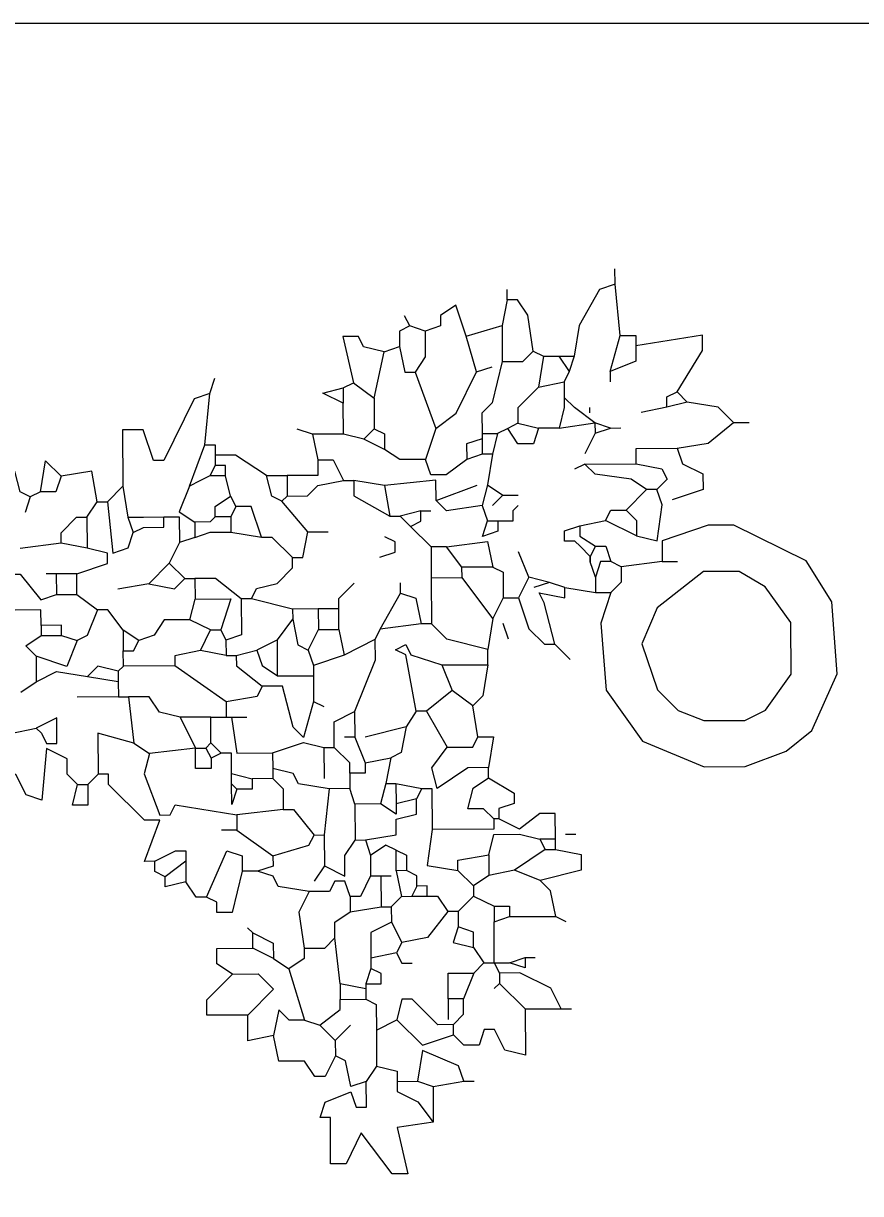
# Model space of a CAD drawing. Header units: millimetres. Extents: x -425671 to 598394, y -194194 to 343585.
# Drawn here: x 47405 to 47840, y 165584 to 166192 of the extents above; entities that cross this region are included whole.
import ezdxf

# ---------------------------------------------------------------- set-up
doc = ezdxf.new("R2010")
doc.units = ezdxf.units.MM
for name, color, linetype, lineweight in [('Furniture', 250, 'Continuous', 5), ('Railing', 250, 'Continuous', 9), ('S-DIM', 30, 'Continuous', 13)]:
    doc.layers.add(name, color=color, linetype=linetype, lineweight=lineweight)
doc.styles.get("Standard").update_dxf_attribs({"font": 'arial.ttf'})
doc.dimstyles.new('ISO-25', dxfattribs={"dimtxt": 200, "dimasz": 180, "dimexe": 1.25, "dimexo": 0.625, "dimtad": 1, "dimtxsty": 'Standard', "dimblk": 'DOT', "dimcen": 2.5, "dimadec": 0, "dimazin": 0, "dimtfac": 1, "dimtmove": 0, "dimatfit": 3, "dimfxl": 0, "dimarcsym": 0})

# ---------------------------------------------------------------- blocks, each defined once
blk = doc.blocks.new('Working Table')
at = {"layer": 'Furniture'}
blk.add_line((3476653.01, 857103.69), (3479203.22, 857103.69), dxfattribs=at)
at = {"layer": 'Furniture', "color": 3}
for points in [[(3478599.66, 856968.3), (3478599.69, 856976.3)], [(3478596.9, 856941.63), (3478599.66, 856968.3)], [(3478599.66, 856968.3), (3478607.66, 856965.6), (3478618.26, 856946.89), (3478620.87, 856930.87)], [(3478655.66, 856960.09), (3478655.68, 856965.43)], [(3478642.23, 856933.46), (3478644.96, 856952.13), (3478650.33, 856960.11), (3478655.66, 856960.09)], [(3478655.66, 856960.09), (3478658.28, 856946.74)], [(3478676.94, 856941.34), (3478682.34, 856957.33), (3478690.32, 856951.96), (3478690.3, 856946.62), (3478698.3, 856943.93)], [(3478658.28, 856946.74), (3478658.22, 856928.06)], [(3478676.94, 856941.34), (3478658.28, 856946.74)], [(3478698.3, 856943.93), (3478706.31, 856946.57)], [(3478706.31, 856946.57), (3478709, 856951.89)], [(3478706.31, 856946.57), (3478711.64, 856943.88), (3478711.61, 856935.87)], [(3478567.44, 856912.39), (3478554.18, 856933.78), (3478554.21, 856941.78), (3478588.87, 856936.32)], [(3478596.9, 856941.63), (3478588.89, 856941.66), (3478588.87, 856936.32)], [(3478602.17, 856922.93), (3478596.9, 856941.63)], [(3478671.54, 856922.68), (3478676.94, 856941.34)], [(3478698.3, 856943.93), (3478698.25, 856930.59), (3478703.55, 856922.56)], [(3478719.6, 856933.18), (3478730.28, 856935.8), (3478732.97, 856941.13), (3478740.98, 856941.1), (3478735.55, 856917.11)], [(3478588.87, 856936.32), (3478588.84, 856928.32), (3478602.17, 856922.93)], [(3478711.61, 856935.87), (3478708.89, 856922.54), (3478703.55, 856922.56)], [(3478719.6, 856933.18), (3478711.61, 856935.87)], [(3478620.87, 856930.87), (3478623.51, 856922.85)], [(3478628.88, 856930.84), (3478620.87, 856930.87)], [(3478628.88, 856930.84), (3478623.51, 856922.85)], [(3478636.88, 856930.81), (3478628.88, 856930.84)], [(3478642.23, 856933.46), (3478636.88, 856930.81)], [(3478636.88, 856930.81), (3478639.49, 856914.79)], [(3478658.22, 856928.06), (3478647.54, 856928.1), (3478642.23, 856933.46)], [(3478658.22, 856928.06), (3478663.47, 856906.7), (3478668.79, 856901.34), (3478668.75, 856890.67)], [(3478724.85, 856909.14), (3478719.6, 856933.18)], [(3478602.17, 856922.93), (3478602.15, 856917.6)], [(3478623.51, 856922.85), (3478626.16, 856917.51)], [(3478671.54, 856922.68), (3478663.54, 856925.38)], [(3478692.77, 856893.25), (3478682.13, 856901.29), (3478671.54, 856922.68)], [(3478703.55, 856922.56), (3478692.77, 856893.25)], [(3478626.16, 856917.51), (3478626.13, 856909.5)], [(3478639.49, 856914.79), (3478626.16, 856917.51)], [(3478735.55, 856917.11), (3478724.85, 856909.14)], [(3478740.88, 856914.42), (3478735.55, 856917.11)], [(3478810.24, 856911.5), (3478807.6, 856919.51)], [(3478567.44, 856912.39), (3478562.09, 856907.07)], [(3478572.75, 856904.36), (3478572.77, 856909.7), (3478567.44, 856912.39)], [(3478639.49, 856914.79), (3478650.12, 856904.08), (3478650.09, 856896.08)], [(3478740.85, 856906.42), (3478751.54, 856911.71), (3478740.88, 856914.42)], [(3478740.88, 856914.42), (3478740.85, 856906.42)], [(3478812.81, 856884.81), (3478810.24, 856911.5)], [(3478810.24, 856911.5), (3478818.24, 856908.8), (3478834.13, 856876.73), (3478839.46, 856876.71), (3478844.86, 856892.7), (3478855.53, 856892.66), (3478855.42, 856863.31)], [(3478538.03, 856896.48), (3478546.07, 856904.46), (3478562.09, 856907.07)], [(3478562.09, 856907.07), (3478572.75, 856904.36)], [(3478572.75, 856904.36), (3478586.08, 856901.65)], [(3478610.07, 856896.22), (3478620.77, 856904.19)], [(3478612.76, 856901.55), (3478612.77, 856904.22)], [(3478620.77, 856904.19), (3478626.13, 856909.5)], [(3478626.13, 856909.5), (3478626.11, 856904.17)], [(3478626.11, 856904.17), (3478628.74, 856893.49)], [(3478724.85, 856909.14), (3478724.79, 856893.13)], [(3478740.79, 856890.41), (3478740.85, 856906.42)], [(3478538.03, 856896.48), (3478530.03, 856896.51)], [(3478567.33, 856883.04), (3478551.34, 856885.76), (3478538.03, 856896.48)], [(3478602.06, 856893.58), (3478596.72, 856893.6)], [(3478602.06, 856893.58), (3478610.07, 856896.22)], [(3478610.05, 856890.89), (3478602.06, 856893.58)], [(3478610.07, 856896.22), (3478610.05, 856890.89)], [(3478628.74, 856893.49), (3478610.07, 856896.22)], [(3478628.74, 856893.49), (3478639.41, 856893.45)], [(3478650.09, 856896.08), (3478639.41, 856893.45)], [(3478639.41, 856893.45), (3478642.05, 856885.43), (3478650.06, 856885.4), (3478655.42, 856893.39)], [(3478650.09, 856896.08), (3478655.42, 856893.39)], [(3478655.42, 856893.39), (3478660.75, 856890.7)], [(3478692.77, 856893.25), (3478698.05, 856877.22)], [(3478724.79, 856893.13), (3478719.45, 856890.49), (3478719.42, 856882.48)], [(3478724.79, 856893.13), (3478730.11, 856887.78)], [(3478756.8, 856890.35), (3478764.81, 856892.99)], [(3478610.05, 856890.89), (3478615.35, 856880.19)], [(3478660.75, 856890.7), (3478663.38, 856880.02)], [(3478668.75, 856890.67), (3478660.75, 856890.7)], [(3478668.74, 856888), (3478668.71, 856880)], [(3478668.75, 856890.67), (3478668.74, 856888)], [(3478668.74, 856888), (3478676.74, 856885.31), (3478676.71, 856877.3)], [(3478719.42, 856882.48), (3478730.11, 856887.78)], [(3478730.11, 856887.78), (3478740.79, 856890.41)], [(3478740.79, 856890.41), (3478756.8, 856890.35)], [(3478756.8, 856890.35), (3478754.08, 856877.02)], [(3478567.33, 856883.04), (3478564.64, 856875.04), (3478553.95, 856869.74), (3478553.92, 856861.74), (3478569.91, 856856.35)], [(3478588.65, 856874.95), (3478588.68, 856882.96), (3478567.33, 856883.04)], [(3478663.38, 856880.02), (3478665.99, 856864)], [(3478663.38, 856880.02), (3478668.71, 856880)], [(3478668.71, 856880), (3478676.71, 856877.3)], [(3478698.05, 856877.22), (3478711.39, 856877.17), (3478719.42, 856882.48)], [(3478780.74, 856868.92), (3478796.78, 856879.53), (3478807.46, 856879.49)], [(3478807.46, 856879.49), (3478807.44, 856874.16)], [(3478812.81, 856884.81), (3478807.47, 856884.83), (3478807.46, 856879.49)], [(3478820.74, 856863.43), (3478812.81, 856884.81)], [(3478588.65, 856874.95), (3478575.3, 856872.33), (3478572.61, 856867.01), (3478577.93, 856861.65)], [(3478583.27, 856861.63), (3478591.29, 856866.94), (3478609.98, 856869.54), (3478615.33, 856874.86)], [(3478615.33, 856874.86), (3478588.65, 856874.95)], [(3478615.33, 856874.86), (3478620.66, 856872.17)], [(3478676.71, 856877.3), (3478687.35, 856869.26), (3478695.36, 856869.23), (3478698.05, 856877.22)], [(3478754.08, 856877.02), (3478746.08, 856877.05), (3478740.7, 856866.39)], [(3478754.08, 856877.02), (3478754.05, 856869.01)], [(3478802.08, 856868.84), (3478802.1, 856874.18), (3478807.44, 856874.16)], [(3478807.44, 856874.16), (3478810.08, 856868.81)], [(3478898.1, 856860.48), (3478895.49, 856876.5), (3478887.46, 856868.53)], [(3478754.05, 856869.01), (3478770.06, 856868.96)], [(3478770.06, 856868.96), (3478770.02, 856858.28)], [(3478780.74, 856868.92), (3478770.06, 856868.96)], [(3478772.68, 856855.61), (3478778.03, 856858.25), (3478780.74, 856868.92)], [(3478799.37, 856858.18), (3478802.08, 856868.84)], [(3478802.08, 856868.84), (3478810.08, 856868.81)], [(3478810.08, 856868.81), (3478815.41, 856866.12)], [(3478868.73, 856855.26), (3478871.46, 856871.25), (3478887.46, 856868.53)], [(3478887.46, 856868.53), (3478890.1, 856860.51), (3478898.1, 856860.48)], [(3478903.43, 856857.8), (3478908.78, 856860.45), (3478911.48, 856871.11), (3478916.82, 856871.09)], [(3478575.23, 856853.66), (3478577.93, 856861.65)], [(3478577.93, 856861.65), (3478583.27, 856861.63)], [(3478583.27, 856861.63), (3478593.9, 856850.92)], [(3478665.99, 856864), (3478657.96, 856858.69)], [(3478665.99, 856864), (3478668.62, 856853.32)], [(3478692.64, 856855.9), (3478671.32, 856863.98)], [(3478692.64, 856855.9), (3478692.68, 856866.57), (3478719.35, 856863.8)], [(3478735.37, 856866.41), (3478735.34, 856858.41), (3478716.62, 856847.81)], [(3478719.35, 856863.8), (3478716.62, 856847.81)], [(3478719.35, 856863.8), (3478735.37, 856866.41)], [(3478740.7, 856866.39), (3478735.37, 856866.41)], [(3478754.03, 856863.68), (3478740.7, 856866.39)], [(3478770.02, 856858.28), (3478759.35, 856858.32), (3478754.03, 856863.68)], [(3478815.41, 856866.12), (3478820.74, 856863.43)], [(3478820.74, 856863.43), (3478826.03, 856850.07), (3478818, 856844.77)], [(3478855.42, 856863.31), (3478852.7, 856847.31)], [(3478855.42, 856863.31), (3478863.4, 856855.27)], [(3478657.96, 856858.69), (3478649.96, 856858.72)], [(3478657.96, 856858.69), (3478663.28, 856853.34)], [(3478668.62, 856853.32), (3478687.28, 856850.58), (3478692.64, 856855.9)], [(3478759.28, 856839.65), (3478772.68, 856855.61)], [(3478770.02, 856858.28), (3478772.68, 856855.61)], [(3478799.37, 856858.18), (3478796.69, 856852.85)], [(3478807.34, 856847.47), (3478807.36, 856852.81), (3478799.37, 856858.18)], [(3478863.4, 856855.27), (3478860.63, 856828.6), (3478852.64, 856831.3), (3478850, 856839.31)], [(3478868.73, 856855.26), (3478863.4, 856855.27)], [(3478874.04, 856847.23), (3478868.73, 856855.26)], [(3478898.1, 856860.48), (3478903.43, 856857.8)], [(3478903.43, 856857.8), (3478906.07, 856849.78)], [(3478588.51, 856837.6), (3478577.83, 856834.97), (3478575.23, 856853.66)], [(3478593.9, 856850.92), (3478588.54, 856845.61), (3478588.51, 856837.6)], [(3478604.55, 856845.55), (3478601.9, 856850.89), (3478593.9, 856850.92)], [(3478652.6, 856850.71), (3478649.94, 856853.39)], [(3478660.58, 856845.34), (3478652.58, 856845.37), (3478652.6, 856850.71)], [(3478652.6, 856850.71), (3478652.6, 856850.71)], [(3478668.62, 856853.32), (3478665.92, 856845.32)], [(3478700.62, 856850.53), (3478695.29, 856850.55)], [(3478705.93, 856842.51), (3478700.6, 856845.2), (3478700.62, 856850.53)], [(3478700.62, 856850.53), (3478711.29, 856847.83)], [(3478783.29, 856836.89), (3478788.68, 856852.88), (3478796.69, 856852.85)], [(3478796.69, 856852.85), (3478799.33, 856847.5)], [(3478588.51, 856837.6), (3478604.55, 856845.55)], [(3478617.88, 856842.83), (3478604.55, 856845.55)], [(3478617.88, 856842.83), (3478617.86, 856837.49), (3478609.84, 856832.19)], [(3478620.52, 856834.82), (3478625.86, 856834.8), (3478625.88, 856840.13), (3478617.88, 856842.83)], [(3478660.58, 856845.34), (3478660.56, 856840.01), (3478668.56, 856837.31), (3478665.92, 856845.32)], [(3478665.92, 856845.32), (3478660.58, 856845.34)], [(3478711.29, 856847.83), (3478705.93, 856842.51)], [(3478716.62, 856847.81), (3478711.29, 856847.83)], [(3478799.33, 856847.5), (3478799.3, 856839.5)], [(3478799.33, 856847.5), (3478807.34, 856847.47)], [(3478807.34, 856847.47), (3478810, 856844.8)], [(3478810, 856844.8), (3478807.34, 856847.47)], [(3478810, 856844.8), (3478818, 856844.77)], [(3478818, 856844.77), (3478817.97, 856836.76)], [(3478826.02, 856847.41), (3478825.97, 856834.07)], [(3478834.02, 856847.38), (3478826.02, 856847.41)], [(3478844.67, 856842), (3478834, 856842.04), (3478834.02, 856847.38)], [(3478844.69, 856847.34), (3478834.02, 856847.38)], [(3478852.7, 856847.31), (3478844.69, 856847.34)], [(3478852.7, 856847.31), (3478850, 856839.31)], [(3478874.04, 856847.23), (3478873.98, 856831.22)], [(3478887.33, 856833.84), (3478887.35, 856839.18), (3478879.38, 856847.21), (3478874.04, 856847.23)], [(3478705.93, 856842.51), (3478695.22, 856831.87)], [(3478721.88, 856826.44), (3478713.89, 856829.14), (3478713.91, 856834.47), (3478719.25, 856837.12)], [(3478759.28, 856839.65), (3478748.61, 856839.68)], [(3478767.24, 856826.28), (3478761.9, 856826.3), (3478759.28, 856839.65)], [(3478783.29, 856836.89), (3478777.95, 856836.91), (3478767.24, 856826.28)], [(3478799.3, 856839.5), (3478783.29, 856836.89)], [(3478809.98, 856839.46), (3478799.3, 856839.5)], [(3478817.97, 856836.76), (3478809.98, 856839.46)], [(3478817.97, 856836.76), (3478825.97, 856834.07)], [(3478850, 856839.31), (3478844.67, 856842)], [(3478575.16, 856834.98), (3478575.12, 856824.31)], [(3478609.84, 856832.19), (3478604.5, 856832.21), (3478601.81, 856824.21)], [(3478609.84, 856832.19), (3478612.49, 856826.84)], [(3478612.49, 856826.84), (3478617.84, 856832.16)], [(3478617.84, 856832.16), (3478620.52, 856834.82)], [(3478620.52, 856834.82), (3478617.84, 856832.16)], [(3478687.21, 856831.9), (3478665.88, 856834.65), (3478663.16, 856821.32)], [(3478679.17, 856821.26), (3478687.21, 856831.9)], [(3478687.21, 856831.9), (3478695.22, 856831.87)], [(3478695.22, 856831.87), (3478695.16, 856815.87)], [(3478825.97, 856834.07), (3478831.26, 856823.37)], [(3478863.3, 856828.59), (3478873.98, 856831.22)], [(3478873.98, 856831.22), (3478887.33, 856833.84)], [(3478887.33, 856833.84), (3478908.67, 856831.1)], [(3478612.48, 856824.17), (3478612.49, 856826.84)], [(3478612.49, 856826.84), (3478612.48, 856824.17)], [(3478644.47, 856816.05), (3478649.85, 856829.37)], [(3478788.51, 856804.85), (3478785.86, 856810.2), (3478775.19, 856812.91), (3478767.22, 856820.94), (3478767.24, 856826.28)], [(3478879.27, 856817.86), (3478863.28, 856823.26), (3478863.3, 856828.59)], [(3478575.12, 856824.31), (3478567.12, 856824.34)], [(3478575.12, 856824.31), (3478596.46, 856821.56)], [(3478596.46, 856821.56), (3478596.43, 856813.56), (3478601.75, 856808.2)], [(3478596.46, 856821.56), (3478601.81, 856824.21)], [(3478601.81, 856824.21), (3478607.14, 856824.19)], [(3478607.14, 856824.19), (3478609.78, 856816.18)], [(3478609.78, 856816.18), (3478612.48, 856824.17)], [(3478663.16, 856821.32), (3478657.82, 856818.67), (3478657.77, 856805.33)], [(3478663.16, 856821.32), (3478679.17, 856821.26)], [(3478679.15, 856815.92), (3478679.17, 856821.26)], [(3478823.23, 856815.4), (3478831.26, 856823.37)], [(3478831.26, 856823.37), (3478841.9, 856812.66)], [(3478609.78, 856816.18), (3478609.75, 856808.17)], [(3478625.77, 856810.78), (3478633.78, 856813.42)], [(3478633.78, 856813.42), (3478644.47, 856816.05)], [(3478633.78, 856813.42), (3478641.78, 856810.72)], [(3478644.47, 856816.05), (3478649.76, 856805.36)], [(3478663.07, 856794.64), (3478679.15, 856815.92)], [(3478695.16, 856815.87), (3478679.15, 856815.92)], [(3478695.16, 856815.87), (3478695.07, 856791.85)], [(3478711.14, 856807.8), (3478711.16, 856813.14)], [(3478743.13, 856799.68), (3478743.15, 856805.02), (3478735.17, 856813.05)], [(3478793.84, 856804.83), (3478807.22, 856815.46), (3478817.89, 856815.42)], [(3478817.89, 856815.42), (3478817.86, 856804.75)], [(3478823.23, 856815.4), (3478817.89, 856815.42)], [(3478841.9, 856812.66), (3478828.55, 856810.04), (3478823.23, 856815.4)], [(3478841.9, 856812.66), (3478857.9, 856809.94)], [(3478879.23, 856807.19), (3478879.27, 856817.86)], [(3478879.27, 856817.86), (3478889.94, 856817.82)], [(3478889.94, 856817.82), (3478889.9, 856807.15)], [(3478889.94, 856817.82), (3478895.28, 856817.8)], [(3478916.62, 856817.73), (3478908.62, 856817.76), (3478897.9, 856804.45)], [(3478609.75, 856808.17), (3478601.75, 856808.2)], [(3478625.77, 856810.78), (3478609.75, 856808.17)], [(3478636.41, 856802.74), (3478639.1, 856808.07), (3478625.75, 856805.45), (3478625.77, 856810.78)], [(3478711.14, 856807.8), (3478703.13, 856805.16), (3478700.41, 856791.83)], [(3478721.74, 856789.09), (3478711.14, 856807.8)], [(3478879.23, 856807.19), (3478868.53, 856799.22)], [(3478889.9, 856807.15), (3478879.23, 856807.19)], [(3478897.9, 856804.45), (3478889.9, 856807.15)], [(3478649.76, 856805.36), (3478644.37, 856789.37), (3478636.34, 856781.39), (3478631, 856781.41)], [(3478631, 856781.41), (3478636.41, 856802.74)], [(3478657.77, 856805.33), (3478649.76, 856805.36)], [(3478657.77, 856805.33), (3478663.07, 856794.64)], [(3478767.14, 856799.59), (3478788.51, 856804.85)], [(3478788.51, 856804.85), (3478793.84, 856804.83)], [(3478793.84, 856804.83), (3478793.77, 856786.16), (3478801.77, 856783.46)], [(3478817.86, 856804.75), (3478799.18, 856804.81)], [(3478799.18, 856804.81), (3478804.46, 856788.79)], [(3478820.48, 856794.06), (3478817.86, 856804.75)], [(3478663.07, 856794.64), (3478665.68, 856778.62)], [(3478743.09, 856789.01), (3478743.13, 856799.68)], [(3478743.13, 856799.68), (3478753.8, 856799.64)], [(3478753.8, 856799.64), (3478753.76, 856788.97)], [(3478753.8, 856799.64), (3478767.14, 856799.59)], [(3478767.12, 856794.26), (3478764.41, 856780.93), (3478759.06, 856778.28)], [(3478767.14, 856799.59), (3478767.12, 856794.26)], [(3478775.09, 856783.56), (3478767.12, 856794.26)], [(3478855.15, 856788.6), (3478863.19, 856799.24), (3478868.53, 856799.22)], [(3478868.53, 856799.22), (3478873.82, 856785.86), (3478879.14, 856783.18)], [(3478897.85, 856791.11), (3478897.88, 856799.12)], [(3478897.88, 856799.12), (3478911.22, 856799.07)], [(3478655.02, 856783.99), (3478657.72, 856791.99)], [(3478665.68, 856778.62), (3478687.04, 856783.88), (3478695.07, 856791.85)], [(3478695.07, 856791.85), (3478700.41, 856791.83)], [(3478700.41, 856791.83), (3478721.74, 856789.09)], [(3478721.74, 856789.09), (3478724.39, 856783.74)], [(3478743.09, 856789.01), (3478740.37, 856775.68)], [(3478753.76, 856788.97), (3478743.09, 856789.01)], [(3478759.06, 856778.28), (3478753.76, 856788.97)], [(3478804.46, 856788.79), (3478801.77, 856783.46)], [(3478809.79, 856788.77), (3478804.46, 856788.79)], [(3478809.79, 856788.77), (3478820.48, 856794.06)], [(3478815.09, 856778.07), (3478809.79, 856788.77)], [(3478820.48, 856794.06), (3478833.83, 856794.01), (3478839.13, 856785.99), (3478847.13, 856783.29)], [(3478847.13, 856783.29), (3478855.15, 856788.6)], [(3478855.15, 856788.6), (3478855.11, 856777.93)], [(3478887.16, 856785.82), (3478887.18, 856791.15), (3478897.85, 856791.11)], [(3478897.85, 856791.11), (3478897.83, 856785.78)], [(3478724.39, 856783.74), (3478724.35, 856773.07), (3478734.93, 856746.35)], [(3478724.39, 856783.74), (3478740.37, 856775.68)], [(3478775.02, 856764.88), (3478775.09, 856783.56)], [(3478775.09, 856783.56), (3478785.74, 856778.18)], [(3478801.77, 856783.46), (3478801.74, 856775.45)], [(3478855.11, 856777.93), (3478849.78, 856777.95), (3478847.13, 856783.29)], [(3478887.16, 856785.82), (3478879.14, 856783.18)], [(3478879.14, 856783.18), (3478884.43, 856769.82), (3478900.46, 856775.09)], [(3478897.83, 856785.78), (3478887.16, 856785.82)], [(3478900.46, 856775.09), (3478905.82, 856780.41), (3478897.83, 856785.78)], [(3478631, 856781.41), (3478622.97, 856773.44)], [(3478665.65, 856770.62), (3478665.68, 856778.62)], [(3478713.7, 856778.44), (3478708.37, 856781.13), (3478705.69, 856775.81), (3478689.66, 856770.53)], [(3478708.36, 856775.8), (3478713.7, 856778.44)], [(3478713.7, 856778.44), (3478713.7, 856778.44)], [(3478759.06, 856778.28), (3478756.36, 856770.28)], [(3478785.74, 856778.18), (3478783.04, 856770.19), (3478775.02, 856764.88)], [(3478796.4, 856775.47), (3478785.74, 856778.18)], [(3478801.74, 856775.45), (3478815.09, 856778.07)], [(3478815.09, 856778.07), (3478828.42, 856775.36), (3478828.4, 856770.02)], [(3478855.08, 856769.92), (3478855.11, 856777.93)], [(3478689.66, 856770.53), (3478665.65, 856770.62)], [(3478665.65, 856770.62), (3478668.26, 856754.6), (3478673.57, 856749.24)], [(3478689.66, 856770.53), (3478684.27, 856757.21)], [(3478702.91, 856746.47), (3478708.36, 856775.8)], [(3478740.37, 856775.68), (3478756.36, 856770.28)], [(3478756.36, 856770.28), (3478756.34, 856764.95)], [(3478796.4, 856775.47), (3478796.38, 856770.14), (3478783, 856759.51)], [(3478801.74, 856775.45), (3478796.4, 856775.47)], [(3478801.65, 856751.44), (3478828.4, 856770.02)], [(3478828.4, 856770.02), (3478855.08, 856769.92)], [(3478855.08, 856769.92), (3478857.74, 856767.25)], [(3478900.46, 856775.09), (3478900.41, 856761.75)], [(3478756.34, 856764.95), (3478756.29, 856751.61)], [(3478775.02, 856764.88), (3478756.34, 856764.95)], [(3478857.74, 856767.25), (3478857.72, 856761.91)], [(3478873.74, 856764.52), (3478857.72, 856761.91)], [(3478857.74, 856767.25), (3478868.42, 856769.88), (3478873.74, 856764.52)], [(3478900.41, 856761.75), (3478889.76, 856767.13), (3478873.74, 856764.52)], [(3478756.29, 856751.61), (3478761.56, 856732.91), (3478766.92, 856738.23), (3478772.33, 856759.55), (3478783, 856759.51)], [(3478783, 856759.51), (3478785.65, 856754.17), (3478801.65, 856751.44)], [(3478857.72, 856761.91), (3478857.69, 856753.91)], [(3478908.4, 856756.39), (3478900.41, 856761.75)], [(3478673.57, 856749.24), (3478684.27, 856757.21)], [(3478684.27, 856757.21), (3478697.58, 856746.49)], [(3478825.64, 856743.35), (3478836.32, 856745.98), (3478841.68, 856753.96), (3478852.36, 856753.92)], [(3478852.36, 856753.92), (3478849.6, 856729.92)], [(3478857.69, 856753.91), (3478852.36, 856753.92)], [(3478857.69, 856753.91), (3478879.04, 856753.83)], [(3478670.85, 856733.24), (3478673.57, 856749.24)], [(3478697.58, 856746.49), (3478686.84, 856727.85)], [(3478697.58, 856746.49), (3478702.91, 856746.47)], [(3478702.91, 856746.47), (3478708.22, 856738.44)], [(3478734.93, 856746.35), (3478734.88, 856733.01)], [(3478745.53, 856727.63), (3478745.58, 856740.97), (3478734.93, 856746.35)], [(3478756.29, 856751.61), (3478750.95, 856748.96)], [(3478801.65, 856751.44), (3478801.62, 856743.44)], [(3478798.95, 856743.45), (3478796.22, 856724.78), (3478777.54, 856724.85)], [(3478798.95, 856743.45), (3478790.95, 856743.48)], [(3478801.62, 856743.44), (3478798.95, 856743.45)], [(3478809.63, 856743.41), (3478801.62, 856743.44)], [(3478809.58, 856730.07), (3478809.63, 856743.41)], [(3478809.63, 856743.41), (3478825.64, 856743.35)], [(3478825.64, 856743.35), (3478817.57, 856727.37)], [(3478900.32, 856737.74), (3478897.65, 856735.08), (3478894.96, 856729.76), (3478889.62, 856729.78), (3478889.67, 856743.12), (3478900.32, 856737.74)], [(3478708.22, 856738.44), (3478710.84, 856725.09), (3478716.16, 856722.4)], [(3478708.22, 856738.44), (3478729.54, 856733.03)], [(3478849.6, 856729.92), (3478868.3, 856735.19), (3478868.22, 856713.84)], [(3478913.65, 856735.02), (3478900.32, 856737.74)], [(3478670.85, 856733.24), (3478662.84, 856733.27), (3478665.45, 856717.25)], [(3478665.45, 856717.25), (3478676.12, 856717.21), (3478692.09, 856706.48), (3478694.8, 856717.15), (3478686.84, 856727.85)], [(3478686.84, 856727.85), (3478673.49, 856727.9), (3478670.85, 856733.24)], [(3478734.88, 856733.01), (3478729.5, 856719.69)], [(3478734.88, 856733.01), (3478740.22, 856732.99)], [(3478737.48, 856714.32), (3478737.5, 856719.66), (3478745.53, 856727.63)], [(3478750.87, 856727.61), (3478745.53, 856727.63)], [(3478750.87, 856727.61), (3478750.81, 856711.61)], [(3478777.54, 856724.85), (3478761.55, 856730.24), (3478750.87, 856727.61)], [(3478809.58, 856730.07), (3478804.22, 856724.75)], [(3478809.55, 856722.06), (3478809.53, 856716.73), (3478817.53, 856716.7), (3478817.57, 856727.37)], [(3478812.24, 856727.39), (3478809.55, 856722.06)], [(3478812.24, 856727.39), (3478809.58, 856730.07)], [(3478817.57, 856727.37), (3478812.24, 856727.39)], [(3478817.57, 856727.37), (3478841.58, 856724.61)], [(3478849.6, 856729.92), (3478841.58, 856724.61)], [(3478729.5, 856719.69), (3478716.16, 856722.4)], [(3478716.16, 856722.4), (3478718.78, 856709.05)], [(3478777.54, 856724.85), (3478777.51, 856716.84)], [(3478841.58, 856724.61), (3478844.21, 856713.93), (3478836.12, 856692.62), (3478830.79, 856692.64), (3478828.14, 856697.98), (3478796.1, 856692.76)], [(3478798.85, 856714.1), (3478798.89, 856724.77)], [(3478798.89, 856724.77), (3478804.22, 856724.75)], [(3478804.22, 856724.75), (3478809.55, 856722.06)], [(3478878.87, 856708.47), (3478884.23, 856713.79), (3478884.26, 856721.79), (3478894.95, 856727.09), (3478897.52, 856700.4), (3478905.53, 856703.04), (3478910.91, 856713.69), (3478916.24, 856713.67), (3478918.87, 856702.99)], [(3478665.43, 856711.92), (3478665.45, 856717.25)], [(3478729.5, 856719.69), (3478729.48, 856714.35), (3478737.48, 856714.32)], [(3478748.12, 856706.28), (3478764.14, 856708.89), (3478766.83, 856714.21), (3478777.51, 856716.84)], [(3478777.51, 856716.84), (3478777.49, 856711.51)], [(3478665.43, 856711.92), (3478652.06, 856703.96), (3478652.04, 856698.62), (3478660.04, 856695.93), (3478660.02, 856690.59)], [(3478662.69, 856690.58), (3478668.04, 856695.9), (3478676.05, 856695.87), (3478673.42, 856706.55), (3478665.43, 856711.92)], [(3478737.48, 856714.32), (3478737.45, 856706.32)], [(3478777.49, 856711.51), (3478772.14, 856706.19), (3478772.1, 856695.52)], [(3478777.49, 856711.51), (3478788.17, 856711.47)], [(3478788.17, 856711.47), (3478788.15, 856706.13), (3478796.15, 856706.1)], [(3478798.85, 856714.1), (3478788.17, 856711.47)], [(3478798.83, 856708.76), (3478798.85, 856714.1)], [(3478836.11, 856689.95), (3478844.12, 856689.92), (3478862.86, 856708.53), (3478862.88, 856713.86), (3478868.22, 856713.84)], [(3478868.22, 856713.84), (3478873.54, 856708.49)], [(3478694.76, 856706.47), (3478694.68, 856685.13)], [(3478700.1, 856706.45), (3478694.76, 856706.47)], [(3478713.45, 856709.07), (3478700.1, 856706.45)], [(3478700.1, 856706.45), (3478702.75, 856701.11)], [(3478713.45, 856709.07), (3478713.41, 856698.4)], [(3478718.78, 856709.05), (3478713.45, 856709.07)], [(3478718.78, 856709.05), (3478721.41, 856698.37)], [(3478734.75, 856698.32), (3478737.45, 856706.32)], [(3478737.45, 856706.32), (3478748.12, 856706.28)], [(3478748.12, 856706.28), (3478750.7, 856682.26)], [(3478796.15, 856706.1), (3478798.79, 856698.09), (3478798.83, 856708.76)], [(3478798.83, 856708.76), (3478796.15, 856706.1)], [(3478873.54, 856708.49), (3478873.5, 856697.82), (3478881.5, 856697.79), (3478878.87, 856708.47)], [(3478878.87, 856708.47), (3478873.54, 856708.49)], [(3478713.38, 856690.4), (3478702.72, 856693.1), (3478702.75, 856701.11)], [(3478702.75, 856701.11), (3478713.41, 856698.4)], [(3478713.41, 856698.4), (3478713.39, 856693.06), (3478721.41, 856698.37)], [(3478721.41, 856698.37), (3478734.75, 856698.32)], [(3478734.75, 856698.32), (3478734.69, 856679.65)], [(3478630.63, 856680.03), (3478630.68, 856693.37), (3478638.68, 856693.34), (3478649.33, 856685.29), (3478660.02, 856690.59)], [(3478772.1, 856695.52), (3478766.76, 856695.54), (3478756.04, 856682.24)], [(3478772.1, 856695.52), (3478796.1, 856692.76)], [(3478796.1, 856692.76), (3478796.07, 856684.76)], [(3478660.02, 856690.59), (3478662.69, 856690.58)], [(3478662.69, 856690.58), (3478662.67, 856685.25), (3478694.68, 856685.13)], [(3478694.68, 856685.13), (3478697.28, 856666.44), (3478681.27, 856663.83)], [(3478713.35, 856682.39), (3478713.38, 856690.4)], [(3478838.7, 856668.59), (3478844.04, 856668.57), (3478836.11, 856689.95)], [(3478625.3, 856682.71), (3478619.97, 856682.73)], [(3478630.61, 856674.69), (3478630.63, 856680.03)], [(3478630.63, 856680.03), (3478638.63, 856680)], [(3478638.63, 856680), (3478635.95, 856674.67)], [(3478649.32, 856682.63), (3478638.63, 856680)], [(3478662.66, 856682.58), (3478649.32, 856682.63)], [(3478665.29, 856671.89), (3478662.66, 856682.58)], [(3478729.35, 856679.67), (3478713.35, 856682.39)], [(3478713.35, 856682.39), (3478713.35, 856682.39)], [(3478729.35, 856679.67), (3478726.65, 856671.67)], [(3478734.69, 856679.65), (3478729.35, 856679.67)], [(3478750.65, 856666.25), (3478739.95, 856660.95), (3478739.99, 856671.62), (3478734.69, 856679.65)], [(3478750.7, 856682.26), (3478750.65, 856666.25)], [(3478756.04, 856682.24), (3478750.7, 856682.26)], [(3478777.35, 856671.49), (3478758.69, 856676.89), (3478756.04, 856682.24)], [(3478796.07, 856684.76), (3478777.35, 856671.49)], [(3478796.07, 856684.76), (3478804.08, 856684.73)], [(3478630.61, 856674.69), (3478617.26, 856672.07), (3478617.23, 856664.07), (3478638.56, 856658.65)], [(3478635.95, 856674.67), (3478630.61, 856674.69)], [(3478635.95, 856674.67), (3478651.92, 856663.94)], [(3478713.32, 856674.39), (3478707.98, 856671.74), (3478707.95, 856663.73)], [(3478713.28, 856663.72), (3478713.32, 856674.39)], [(3478713.32, 856674.39), (3478718.67, 856677.04), (3478726.65, 856671.67)], [(3478811.95, 856650.01), (3478801.37, 856674.07), (3478793.36, 856671.43), (3478793.33, 856663.42)], [(3478838.7, 856668.59), (3478828.05, 856673.97), (3478822.71, 856673.99), (3478822.69, 856668.65)], [(3478665.29, 856671.89), (3478665.25, 856661.22)], [(3478681.27, 856663.83), (3478681.28, 856669.17), (3478665.29, 856671.89)], [(3478726.65, 856671.67), (3478726.61, 856661)], [(3478777.35, 856671.49), (3478777.33, 856666.15)], [(3478822.69, 856668.65), (3478822.66, 856657.98)], [(3478822.69, 856668.65), (3478833.34, 856660.61)], [(3478833.34, 856660.61), (3478838.68, 856663.26), (3478838.7, 856668.59)], [(3478638.56, 856658.65), (3478651.92, 856663.94)], [(3478651.92, 856663.94), (3478665.25, 856661.22)], [(3478665.25, 856661.22), (3478673.23, 856655.86)], [(3478681.27, 856663.83), (3478673.23, 856655.86)], [(3478702.58, 856655.75), (3478702.6, 856661.09), (3478707.95, 856663.73)], [(3478707.95, 856663.73), (3478713.28, 856663.72)], [(3478713.28, 856663.72), (3478710.57, 856650.38)], [(3478721.28, 856661.02), (3478715.94, 856661.04)], [(3478721.28, 856661.02), (3478721.22, 856645.01)], [(3478726.61, 856661), (3478721.28, 856661.02)], [(3478726.61, 856661), (3478731.91, 856650.31), (3478737.25, 856650.29)], [(3478750.65, 856666.25), (3478755.95, 856658.22)], [(3478758.6, 856652.88), (3478774.62, 856655.49), (3478777.31, 856660.81)], [(3478777.31, 856660.81), (3478785.32, 856663.45)], [(3478777.33, 856666.15), (3478785.32, 856663.45)], [(3478785.32, 856663.45), (3478793.33, 856663.42)], [(3478793.33, 856663.42), (3478798.58, 856642.06), (3478806.59, 856642.03), (3478806.61, 856647.37), (3478811.95, 856650.01)], [(3478822.66, 856657.98), (3478833.32, 856655.27), (3478833.34, 856660.61)], [(3478630.48, 856640), (3478633.2, 856653.33), (3478638.56, 856658.65)], [(3478673.23, 856655.86), (3478673.21, 856650.52)], [(3478697.23, 856650.43), (3478697.24, 856655.77), (3478702.58, 856655.75)], [(3478702.58, 856655.75), (3478705.23, 856650.4)], [(3478737.25, 856650.29), (3478739.94, 856658.28), (3478745.28, 856658.26), (3478747.93, 856652.92), (3478758.6, 856652.88)], [(3478811.95, 856650.01), (3478817.29, 856649.99), (3478822.66, 856657.98)], [(3478673.21, 856650.52), (3478662.52, 856645.22)], [(3478673.21, 856650.52), (3478681.19, 856642.49)], [(3478697.23, 856650.43), (3478691.89, 856650.45), (3478686.52, 856642.47)], [(3478705.23, 856650.4), (3478697.23, 856650.43)], [(3478710.57, 856650.38), (3478705.23, 856650.4)], [(3478715.88, 856645.03), (3478710.57, 856650.38)], [(3478737.25, 856650.29), (3478737.22, 856642.28)], [(3478758.6, 856652.88), (3478763.9, 856642.19), (3478761.16, 856623.52)], [(3478662.52, 856645.22), (3478654.52, 856645.25), (3478654.5, 856639.92)], [(3478662.52, 856645.22), (3478662.49, 856637.22)], [(3478681.19, 856642.49), (3478681.16, 856634.48)], [(3478681.19, 856642.49), (3478686.52, 856642.47)], [(3478686.52, 856642.47), (3478697.15, 856629.09), (3478710.48, 856626.37)], [(3478715.88, 856645.03), (3478715.85, 856637.02)], [(3478721.22, 856645.01), (3478715.88, 856645.03)], [(3478737.22, 856642.28), (3478721.22, 856645.01)], [(3478745.17, 856628.91), (3478745.2, 856636.92), (3478737.22, 856642.28)], [(3478630.48, 856640), (3478625.14, 856637.36)], [(3478654.5, 856639.92), (3478630.48, 856640)], [(3478662.49, 856637.22), (3478654.5, 856639.92)], [(3478662.41, 856615.87), (3478662.49, 856637.22)], [(3478715.85, 856637.02), (3478710.48, 856626.37)], [(3478715.85, 856637.02), (3478726.51, 856631.65), (3478726.46, 856618.31)], [(3478681.16, 856634.48), (3478683.8, 856626.47), (3478673.11, 856623.84)], [(3478673.11, 856623.84), (3478673.14, 856631.84), (3478681.16, 856634.48)], [(3478787.87, 856631.43), (3478777.18, 856626.13), (3478777.15, 856618.12)], [(3478787.84, 856623.42), (3478787.87, 856631.43)], [(3478787.87, 856631.43), (3478790.55, 856634.08)], [(3478710.48, 856626.37), (3478713.13, 856621.03)], [(3478742.42, 856604.91), (3478745.17, 856628.91)], [(3478761.16, 856623.52), (3478750.49, 856623.56), (3478745.17, 856628.91)], [(3478646.41, 856618.6), (3478641.08, 856618.62)], [(3478646.41, 856618.6), (3478646.39, 856613.26), (3478654.41, 856615.9)], [(3478654.41, 856615.9), (3478646.41, 856618.6)], [(3478673.11, 856623.84), (3478667.75, 856615.85)], [(3478713.13, 856621.03), (3478710.44, 856615.7), (3478705.1, 856615.72)], [(3478713.13, 856621.03), (3478726.46, 856618.31)], [(3478726.46, 856618.31), (3478726.44, 856612.97)], [(3478761.16, 856623.52), (3478761.14, 856618.18), (3478769.13, 856612.82)], [(3478777.15, 856618.12), (3478769.13, 856612.82)], [(3478777.15, 856618.12), (3478787.84, 856623.42)], [(3478798.47, 856610.04), (3478806.49, 856615.35), (3478806.52, 856623.35), (3478787.84, 856623.42)], [(3478662.41, 856615.87), (3478654.41, 856615.9)], [(3478662.41, 856615.87), (3478659.73, 856610.55)], [(3478667.75, 856615.85), (3478662.41, 856615.87)], [(3478673.07, 856610.5), (3478667.75, 856615.85)], [(3478729.08, 856604.96), (3478721.07, 856604.99), (3478721.09, 856610.32), (3478726.44, 856612.97)], [(3478726.44, 856612.97), (3478729.08, 856604.96)], [(3478769.13, 856612.82), (3478761.03, 856586.16)], [(3478627.64, 856591.99), (3478633.01, 856602.64), (3478649.05, 856610.59), (3478659.73, 856610.55)], [(3478659.73, 856610.55), (3478659.71, 856605.21)], [(3478686.36, 856597.11), (3478686.41, 856610.45), (3478673.07, 856610.5)], [(3478673.07, 856610.5), (3478678.35, 856597.14)], [(3478798.47, 856610.04), (3478785.13, 856610.09), (3478777.09, 856602.11), (3478790.39, 856588.73)], [(3478790.39, 856588.73), (3478811.73, 856588.65), (3478811.76, 856596.65), (3478798.47, 856610.04)], [(3478659.71, 856605.21), (3478646.32, 856591.92)], [(3478659.71, 856605.21), (3478662.36, 856602.53)], [(3478729.07, 856602.29), (3478729.05, 856596.95)], [(3478729.08, 856604.96), (3478729.07, 856602.29)], [(3478729.07, 856602.29), (3478742.42, 856604.91)], [(3478742.42, 856604.91), (3478742.39, 856596.91)], [(3478683.64, 856583.78), (3478678.32, 856589.13), (3478678.35, 856597.14)], [(3478678.35, 856597.14), (3478686.36, 856597.11)], [(3478683.64, 856583.78), (3478691.65, 856583.75), (3478705.03, 856597.04), (3478710.37, 856597.02), (3478713, 856586.34)], [(3478686.36, 856597.11), (3478686.32, 856586.44)], [(3478729.05, 856596.95), (3478723.7, 856594.31), (3478723.65, 856580.96)], [(3478742.39, 856596.91), (3478729.05, 856596.95)], [(3478753.01, 856583.53), (3478742.37, 856591.57), (3478742.39, 856596.91)], [(3478627.64, 856591.99), (3478622.3, 856592.01)], [(3478646.32, 856591.92), (3478627.64, 856591.99)], [(3478646.32, 856591.92), (3478646.23, 856567.91), (3478656.91, 856570.54), (3478662.29, 856581.19), (3478667.62, 856581.17), (3478670.26, 856573.16), (3478678.27, 856573.13), (3478683.62, 856578.44)], [(3478761.03, 856586.16), (3478769.03, 856586.14), (3478774.39, 856591.45), (3478777.01, 856578.1)], [(3478777.01, 856578.1), (3478790.34, 856575.38), (3478790.39, 856588.73)], [(3478713, 856586.34), (3478699.61, 856573.05), (3478683.62, 856578.44)], [(3478683.62, 856578.44), (3478683.64, 856583.78)], [(3478723.65, 856580.96), (3478713, 856586.34)], [(3478744.98, 856575.55), (3478737, 856583.58)], [(3478753.01, 856583.53), (3478744.98, 856575.55)], [(3478761.03, 856586.16), (3478753.01, 856583.53)], [(3478723.65, 856580.96), (3478723.58, 856562.29)], [(3478744.95, 856567.55), (3478750.25, 856556.85), (3478755.58, 856556.83), (3478760.95, 856564.82), (3478774.29, 856564.77), (3478777.01, 856578.1)], [(3478744.98, 856575.55), (3478744.95, 856567.55)], [(3478678.2, 856554.45), (3478680.9, 856562.44), (3478699.6, 856570.38), (3478702.21, 856554.36)], [(3478728.89, 856554.26), (3478736.89, 856551.57), (3478739.6, 856564.9), (3478744.95, 856567.55)], [(3478723.58, 856562.29), (3478712.9, 856559.66), (3478712.88, 856554.32)], [(3478723.58, 856562.29), (3478728.89, 856554.26)], [(3478678.2, 856554.45), (3478672.86, 856554.47)], [(3478694.2, 856551.72), (3478678.2, 856554.45)], [(3478712.88, 856554.32), (3478712.86, 856548.99), (3478702.17, 856543.69), (3478694.13, 856533.05)], [(3478694.2, 856551.72), (3478694.13, 856533.05)], [(3478702.21, 856554.36), (3478694.2, 856551.72)], [(3478712.88, 856554.32), (3478702.21, 856554.36)], [(3478736.88, 856548.9), (3478734.18, 856540.9), (3478728.84, 856540.92), (3478728.89, 856554.26)], [(3478694.13, 856533.05), (3478712.8, 856530.31), (3478707.37, 856506.32), (3478715.38, 856506.29), (3478731.46, 856527.57), (3478739.41, 856511.54), (3478747.41, 856511.51), (3478747.5, 856535.52), (3478752.84, 856535.5), (3478750.2, 856543.51), (3478736.88, 856548.9)]]:
    blk.add_lwpolyline(points, dxfattribs=at)
at = {"layer": 'Furniture'}
for points in [[(3478601.75, 856808.2), (3478607.03, 856792.17), (3478604.23, 856757.5), (3478585.46, 856730.89), (3478553.39, 856717.66), (3478532.05, 856717.74), (3478510.73, 856725.82), (3478497.43, 856736.54), (3478484.19, 856765.94), (3478487, 856803.29), (3478500.42, 856824.58), (3478537.84, 856843.12), (3478551.18, 856843.07), (3478575.16, 856834.98)], [(3478553.48, 856741.67), (3478532.13, 856741.75), (3478521.48, 856747.13), (3478508.21, 856765.85), (3478508.3, 856792.53), (3478521.71, 856811.16), (3478535.08, 856819.12), (3478553.76, 856819.05), (3478577.71, 856800.29), (3478585.64, 856781.58), (3478577.55, 856757.6), (3478566.84, 856746.96), (3478553.48, 856741.67)]]:
    blk.add_lwpolyline(points, dxfattribs=at)
blk = doc.blocks.new('_Dot')
at = {"color": 0, "linetype": 'ByBlock', "lineweight": -2}
blk.add_line((-0.5, 0), (-1, 0), dxfattribs=at)
at = {"color": 0, "linetype": 'ByBlock', "const_width": 0.5}
blk.add_lwpolyline([(-0.25, 0, 1), (0.25, 0, 1)], format="xyb", close=True, dxfattribs=at)
blk = doc.blocks.new('*D244')
at = {"layer": 'Defpoints', "color": 0, "transparency": 16777216}
for p in [(47109.03, 166191.62), (56469.03, 166191.62), (56469.03, 165498.7)]:
    blk.add_point(p, dxfattribs=at)
at = {"layer": 'S-DIM', "color": 0, "lineweight": -2, "transparency": 16777216}
for p, q in [((47109.03, 166190.99), (47109.03, 165497.45)), ((56469.03, 166190.99), (56469.03, 165497.45)), ((47209.03, 165498.7), (56369.03, 165498.7))]:
    blk.add_line(p, q, dxfattribs=at)
at = {"layer": 'S-DIM', "color": 0, "lineweight": -2, "transparency": 16777216, "xscale": 100, "yscale": 100, "zscale": 100, "rotation": 180}
blk.add_blockref('_Dot', (47109.03, 165498.7), dxfattribs=at)
at = {"layer": 'S-DIM', "color": 0, "lineweight": -2, "transparency": 16777216, "xscale": 100, "yscale": 100, "zscale": 100}
blk.add_blockref('_Dot', (56469.03, 165498.7), dxfattribs=at)
at = {"layer": 'S-DIM', "color": 0, "transparency": 16777216, "insert": (51789.03, 165601.51), "char_height": 200, "attachment_point": 5}
blk.add_mtext('9360', dxfattribs=at)

msp = doc.modelspace()

# ---------------------------------------------------------------- block references
at = {"layer": 'Railing', "xscale": -1}
msp.add_blockref('Working Table', (3526312.248, -690912.073), dxfattribs=at)

# ---------------------------------------------------------------- dimensions: what is measured, and where the dimension line sits
at = {"layer": 'S-DIM'}
dim = msp.add_linear_dim(base=(56469.03, 165498.701), p1=(47109.03, 166191.619), p2=(56469.03, 166191.619), dimstyle='ISO-25', override={"dimasz": 100}, dxfattribs=at)
dim.commit()
dim.dimension.update_dxf_attribs({"geometry": '*D244', "text_midpoint": (51789.03, 165601.509)})

doc.saveas('drawing.dxf')
